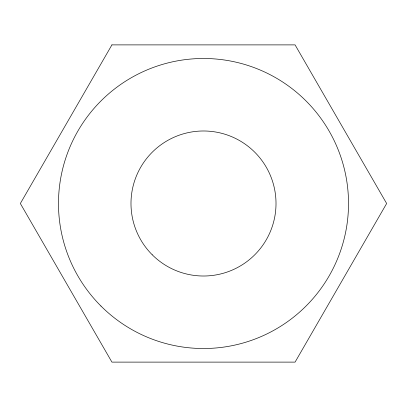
<?xml version="1.0" encoding="UTF-8"?>
<svg xmlns="http://www.w3.org/2000/svg" width="407" height="407" viewBox="0 0 407 407"><rect width="100%" height="100%" fill="white"/><g stroke="black" fill="none" stroke-linecap="round" stroke-linejoin="round"><path stroke-width="0.61" d="M111.925 44.887L20.35 203.5L111.925 362.113L295.075 362.113L386.65 203.5L295.075 44.887L111.925 44.887M100.956 306.044A145.019 145.019 0 0 0 343.574 241.036A145.019 145.019 0 0 0 165.964 63.426A145.019 145.019 0 0 0 100.956 306.044M152.228 254.772A72.507 72.507 0 0 0 273.54 222.268A72.507 72.507 0 0 0 184.732 133.46A72.507 72.507 0 0 0 152.228 254.772"/></g></svg>
